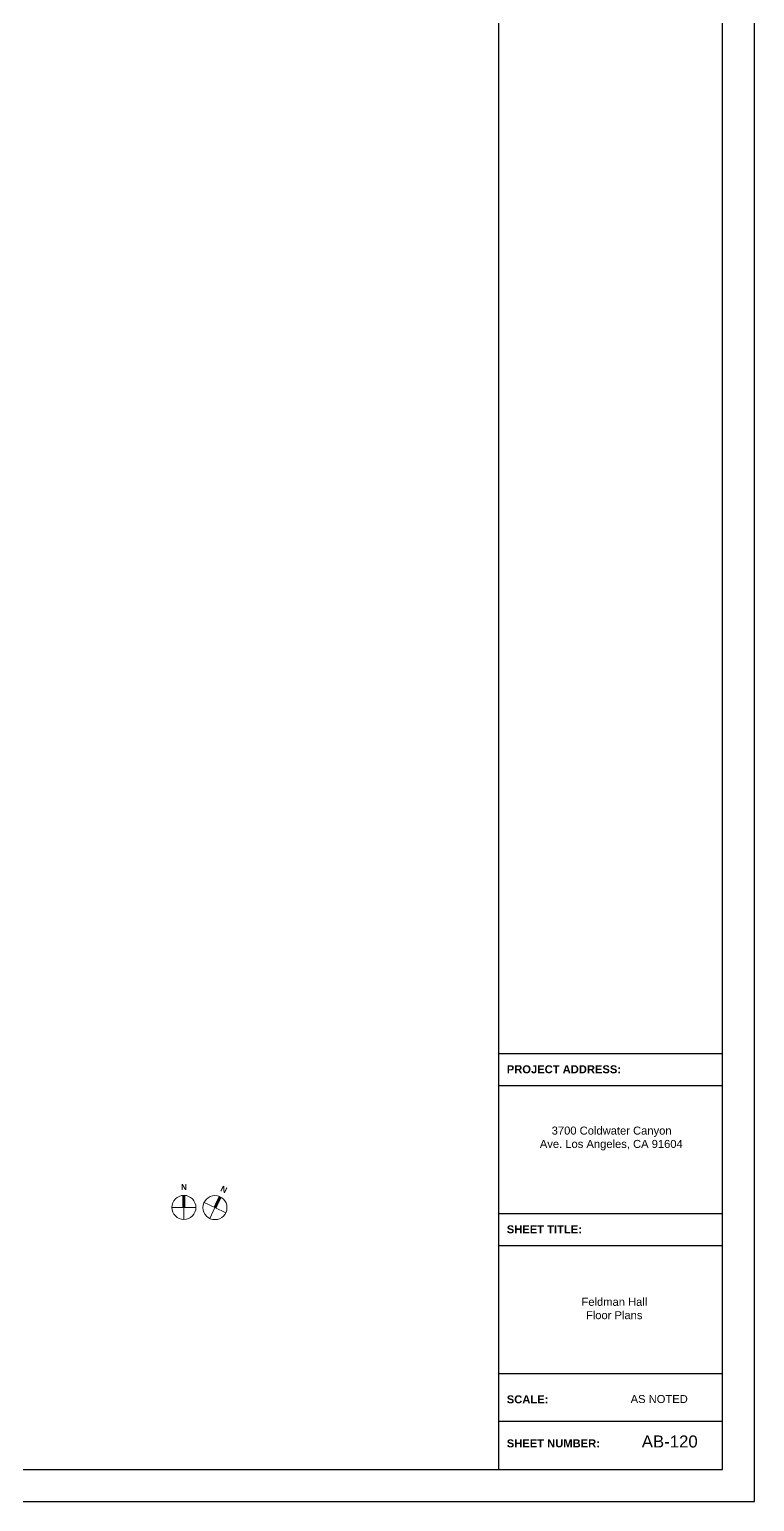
# Model space of a CAD drawing. Header units: inches. Extents: x -2078 to 106214, y -964 to 6385.
# Drawn here: x 85161 to 85886, y 2929 to 4400 of the extents above; entities that cross this region are included whole.
import ezdxf

# ---------------------------------------------------------------- set-up
doc = ezdxf.new("R2010")
doc.units = ezdxf.units.IN
doc.header["$MEASUREMENT"] = 0
doc.layers.add('A-ANNO', color=2, linetype='Continuous', lineweight=5)
doc.layers.add('A-TB', color=7, linetype='Continuous')
doc.styles.add('Arial_3', font='arial.ttf', dxfattribs={"height": 0.125})
doc.styles.add('Arial_4', font='arial.ttf', dxfattribs={"height": 3})
doc.styles.add('Arial_B_2', font='arialbd.ttf', dxfattribs={"height": 0.125})

# ---------------------------------------------------------------- blocks, each defined once
blk = doc.blocks.new('JC_TB_48x36 - JC_TB_3624-1264225-Floor Plans')
at = {"layer": 'A-TB'}
for p, q in [((47.997, -11.988), (47.997, 24.012)), ((43.997, 23.512), (43.997, -11.488)), ((47.497, -11.488), (47.497, 23.512)), ((43.997, -4.988), (47.497, -4.988)), ((43.997, -5.488), (47.497, -5.488)), ((43.997, -7.488), (47.497, -7.488)), ((43.997, -7.988), (47.497, -7.988)), ((43.997, -9.988), (47.497, -9.988)), ((47.497, -10.738), (43.997, -10.738)), ((0.747, -11.488), (47.497, -11.488)), ((-0.003, -11.988), (47.997, -11.988))]:
    blk.add_line(p, q, dxfattribs=at)
at = {"layer": 'A-TB', "insert": (46.061, -10.323), "char_height": 0.125, "width": 1.08259, "attachment_point": 1, "style": 'Arial_3', "bg_fill": 2}
blk.add_mtext('AS NOTED', dxfattribs=at)
at = {"layer": 'A-TB', "char_height": 0.125, "attachment_point": 1, "style": 'Arial_B_2', "bg_fill": 2}
for s, insert, width in [('PROJECT ADDRESS:', (44.126, -5.172), 2.14941), ('SHEET TITLE:', (44.126, -7.672), 1.42031), ('SCALE:', (44.126, -10.328), 0.77959), ('SHEET NUMBER:', (44.126, -11.016), 1.76434)]:
    blk.add_mtext(s, dxfattribs=dict(at, insert=insert, width=width))
blk = doc.blocks.new('north arrow - north arrow-1258243-Floor Plans')
at = {"layer": 'A-ANNO'}
h = blk.add_hatch(color=256, dxfattribs=at)
edge = h.paths.add_edge_path()
edge.add_line((0.031, 0), (-0.031, 0))
edge.add_line((-0.031, 0), (-0.031, 0.248))
edge.add_arc((0, 0), 0.25, 82.8192, 97.1808, ccw=False)
edge.add_line((0.031, 0.248), (0.031, 0))
at = {"layer": 'A-ANNO', "lineweight": 20}
for q in [(-0.25, 0), (0.25, 0), (0, -0.25)]:
    blk.add_line((0, 0), q, dxfattribs=at)
at = {"layer": 'A-ANNO'}
blk.add_circle((0, 0), 0.25, dxfattribs=at)
at = {"layer": 'A-ANNO', "insert": (-0.062, 0.486), "char_height": 0.125, "width": 0.1515, "attachment_point": 1, "style": 'Arial_B_2', "bg_fill": 3, "box_fill_scale": 1.25, "bg_fill_color": 256, "bg_fill_true_color": 13158600, "bg_fill_transparency": 0}
blk.add_mtext('\\fArial|b1|i0|c0|p34|;N', dxfattribs=at)

msp = doc.modelspace()

# ---------------------------------------------------------------- texts
at = {"layer": 'A-TB', "insert": (85773.12, 2994.739), "char_height": 12, "width": 67.872, "attachment_point": 1, "style": 'Arial_4', "bg_fill": 3, "box_fill_scale": 1.25, "bg_fill_color": 256, "bg_fill_true_color": 13158600, "bg_fill_transparency": 0}
msp.add_mtext('AB-120', dxfattribs=at)

# ---------------------------------------------------------------- next in the draw order: block references
at = {"layer": 'A-TB', "xscale": 64, "yscale": 64, "zscale": 64}
msp.add_blockref('JC_TB_48x36 - JC_TB_3624-1264225-Floor Plans', (82814.08, 3695.863), dxfattribs=at)

# ---------------------------------------------------------------- next in the draw order: block references
at = {"layer": 'A-ANNO', "xscale": 48, "yscale": 48, "zscale": 48}
msp.add_blockref('north arrow - north arrow-1258243-Floor Plans', (85315.331, 3222.735), dxfattribs=at)

# ---------------------------------------------------------------- next in the draw order: texts
at = {"layer": 'A-TB', "char_height": 8, "attachment_point": 1, "style": 'Arial_3', "bg_fill": 3, "box_fill_scale": 1.25, "bg_fill_color": 256, "bg_fill_true_color": 13158600, "bg_fill_transparency": 0}
for s, insert, width in [('\\pi12.77976;3700 Coldwater Canyon \\P\\pi0.93528;Ave. Los Angeles, CA 91604', (85670.263, 3303.56), 144.228), ('\\pi2.17079;Feldman Hall \\P\\pi6.65101;Floor Plans', (85710.65, 3132.348), 68.478)]:
    msp.add_mtext(s, dxfattribs=dict(at, insert=insert, width=width))

# ---------------------------------------------------------------- next in the draw order: block references
at = {"layer": 'A-ANNO', "xscale": 48, "yscale": 48, "zscale": 48, "rotation": 333.9999999999981}
msp.add_blockref('north arrow - north arrow-1258243-Floor Plans', (85346.373, 3222.523), dxfattribs=at)

doc.saveas('drawing.dxf')
